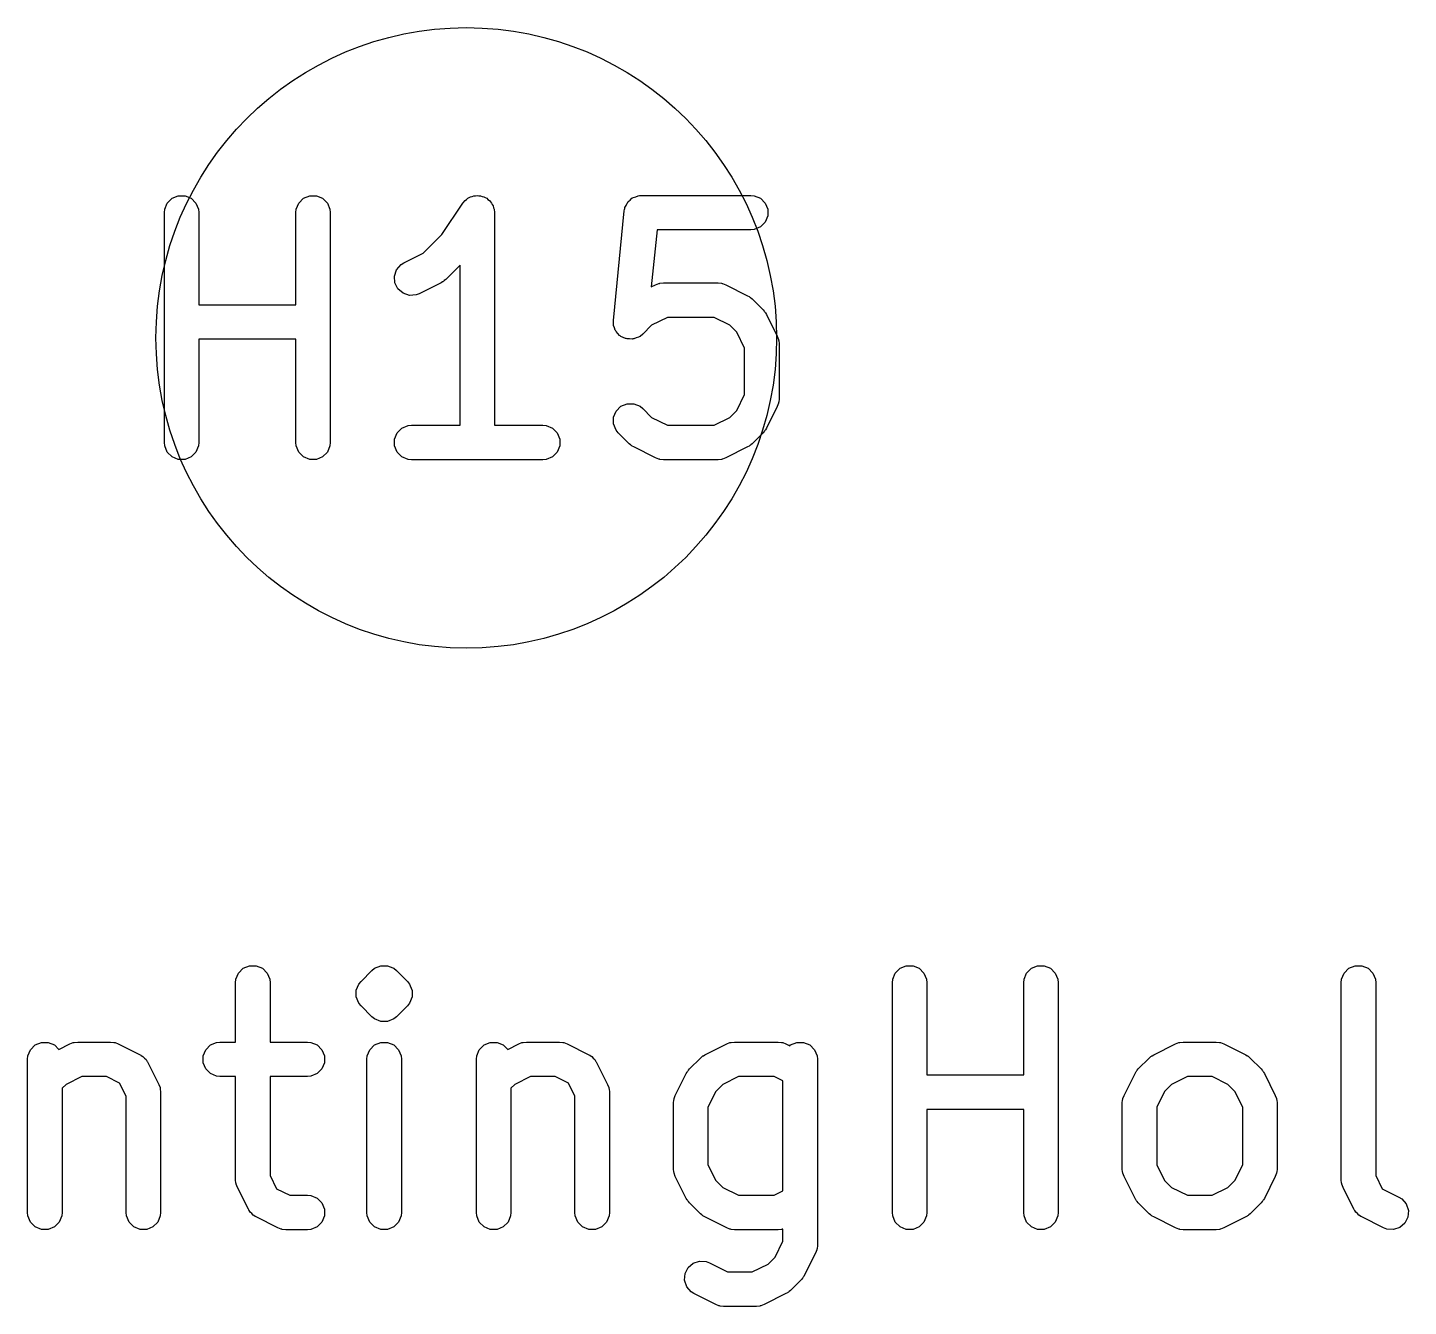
# Model space of a CAD drawing. Extents: x 0.58 to 7.69, y -5.21 to -0.56.
# Drawn here: x 6.539 to 6.7755, y -5.2052 to -4.9862 of the extents above; entities that cross this region are included whole.
import ezdxf

# ---------------------------------------------------------------- set-up
doc = ezdxf.new("R2010")
doc.units = 0
doc.header["$MEASUREMENT"] = 0
doc.layers.add('BLACK', color=7, linetype='CONTINUOUS')

msp = doc.modelspace()

# ---------------------------------------------------------------- linework, layer by layer
at = {"layer": 'BLACK', "linetype": 'CONTINUOUS'}
for p, q in [((6.56297, -5.01627), (6.56379, -5.01545)), ((6.56379, -5.01545), (6.56485, -5.01501)), ((6.56485, -5.01501), (6.56601, -5.01501)), ((6.56601, -5.01501), (6.56707, -5.01545)), ((6.56707, -5.01545), (6.56788, -5.01627)), ((6.58547, -5.01627), (6.58629, -5.01545)), ((6.58629, -5.01545), (6.58735, -5.01501)), ((6.58735, -5.01501), (6.5885, -5.01501)), ((6.5885, -5.01501), (6.58957, -5.01545)), ((6.58957, -5.01545), (6.59038, -5.01627)), ((6.61396, -5.01582), (6.6142, -5.01566)), ((6.6142, -5.01566), (6.61441, -5.01545)), ((6.61441, -5.01545), (6.61467, -5.01534)), ((6.61467, -5.01534), (6.61492, -5.01518)), ((6.61492, -5.01518), (6.6152, -5.01512)), ((6.6152, -5.01512), (6.61547, -5.01501)), ((6.61547, -5.01501), (6.61576, -5.01501)), ((6.61576, -5.01501), (6.61604, -5.01495)), ((6.61604, -5.01495), (6.61633, -5.01501)), ((6.61633, -5.01501), (6.61662, -5.01501)), ((6.61662, -5.01501), (6.61689, -5.01512)), ((6.61689, -5.01512), (6.61718, -5.01518)), ((6.61718, -5.01518), (6.61742, -5.01534)), ((6.61742, -5.01534), (6.61769, -5.01545)), ((6.61769, -5.01545), (6.61789, -5.01566)), ((6.61789, -5.01566), (6.61813, -5.01582)), ((6.64222, -5.01576), (6.64253, -5.01545)), ((6.64253, -5.01545), (6.64267, -5.01539)), ((6.64267, -5.01539), (6.64278, -5.0153)), ((6.64278, -5.0153), (6.64319, -5.01518)), ((6.64319, -5.01518), (6.64359, -5.01501)), ((6.64359, -5.01501), (6.64381, -5.01499)), ((6.64381, -5.01499), (6.64388, -5.01497)), ((6.64388, -5.01497), (6.64396, -5.01497)), ((6.64396, -5.01497), (6.64417, -5.01495)), ((6.64417, -5.01495), (6.66292, -5.01495)), ((6.66292, -5.01495), (6.66349, -5.01501)), ((6.66349, -5.01501), (6.66456, -5.01545)), ((6.66456, -5.01545), (6.66537, -5.01627)), ((6.56248, -5.01791), (6.56253, -5.01733)), ((6.56248, -5.05728), (6.56248, -5.01791)), ((6.56253, -5.01733), (6.56297, -5.01627)), ((6.56788, -5.01627), (6.56833, -5.01733)), ((6.56833, -5.01733), (6.56838, -5.01791)), ((6.56838, -5.01791), (6.56838, -5.0337)), ((6.58497, -5.01791), (6.58503, -5.01733)), ((6.58497, -5.0337), (6.58497, -5.01791)), ((6.58503, -5.01733), (6.58547, -5.01627)), ((6.59038, -5.01627), (6.59082, -5.01733)), ((6.59082, -5.01733), (6.59088, -5.01791)), ((6.59088, -5.01791), (6.59088, -5.05728)), ((6.61, -5.02165), (6.61359, -5.01627)), ((6.61359, -5.01626), (6.61396, -5.01582)), ((6.61359, -5.01627), (6.61359, -5.01626)), ((6.61359, -5.01627), (6.61359, -5.01627)), ((6.61359, -5.01627), (6.61359, -5.01627)), ((6.61813, -5.01582), (6.6183, -5.01606)), ((6.6183, -5.01606), (6.6185, -5.01627)), ((6.6185, -5.01627), (6.61861, -5.01653)), ((6.61861, -5.01653), (6.61877, -5.01677)), ((6.61877, -5.01677), (6.61883, -5.01706)), ((6.61883, -5.01706), (6.61894, -5.01733)), ((6.61894, -5.01733), (6.619, -5.0179)), ((6.619, -5.0179), (6.619, -5.0179)), ((6.619, -5.0179), (6.619, -5.0179)), ((6.619, -5.0179), (6.619, -5.01791)), ((6.619, -5.01791), (6.619, -5.05432)), ((6.63936, -5.03636), (6.64123, -5.01761)), ((6.64123, -5.01761), (6.64127, -5.0174)), ((6.64127, -5.01733), (6.6413, -5.01726)), ((6.64127, -5.0174), (6.64127, -5.01733)), ((6.6413, -5.01726), (6.64135, -5.01704)), ((6.64135, -5.01704), (6.64155, -5.01666)), ((6.64155, -5.01666), (6.64171, -5.01627)), ((6.64171, -5.01627), (6.64182, -5.01616)), ((6.64182, -5.01616), (6.64189, -5.01603)), ((6.64189, -5.01603), (6.64222, -5.01576)), ((6.66537, -5.01627), (6.66581, -5.01733)), ((6.66581, -5.01733), (6.66581, -5.01848)), ((6.66456, -5.02036), (6.66349, -5.0208)), ((6.66537, -5.01955), (6.66456, -5.02036)), ((6.66581, -5.01848), (6.66537, -5.01955)), ((6.6068, -5.02485), (6.61, -5.02165)), ((6.64684, -5.02086), (6.64586, -5.03063)), ((6.66292, -5.02086), (6.64684, -5.02086)), ((6.66349, -5.0208), (6.66292, -5.02086)), ((6.60348, -5.02651), (6.6068, -5.02485)), ((6.60223, -5.02769), (6.60299, -5.02682)), ((6.60299, -5.02682), (6.60348, -5.02651)), ((6.6131, -5.02691), (6.61064, -5.02937)), ((6.6131, -5.05432), (6.6131, -5.02691)), ((6.60187, -5.02879), (6.60223, -5.02769)), ((6.60195, -5.02993), (6.60187, -5.02879)), ((6.61012, -5.02977), (6.60987, -5.02992)), ((6.61019, -5.02974), (6.61012, -5.02977)), ((6.61027, -5.02967), (6.61019, -5.02974)), ((6.61036, -5.02961), (6.61027, -5.02967)), ((6.61041, -5.02955), (6.61036, -5.02961)), ((6.61064, -5.02937), (6.61041, -5.02955)), ((6.60247, -5.03097), (6.60195, -5.02993)), ((6.60334, -5.03172), (6.60247, -5.03097)), ((6.60443, -5.03208), (6.60334, -5.03172)), ((6.60558, -5.032), (6.60443, -5.03208)), ((6.60612, -5.0318), (6.60558, -5.032)), ((6.60987, -5.02992), (6.60612, -5.0318)), ((6.64586, -5.03063), (6.6466, -5.03026)), ((6.6466, -5.03026), (6.64714, -5.03006)), ((6.64714, -5.03006), (6.64724, -5.03005)), ((6.64724, -5.03005), (6.64734, -5.03001)), ((6.64734, -5.03001), (6.64792, -5.02995)), ((6.64792, -5.02995), (6.65729, -5.02995)), ((6.65729, -5.02995), (6.65787, -5.03001)), ((6.65787, -5.03001), (6.65797, -5.03005)), ((6.65797, -5.03005), (6.65807, -5.03006)), ((6.65807, -5.03006), (6.65861, -5.03026)), ((6.65861, -5.03026), (6.66236, -5.03214)), ((6.66236, -5.03214), (6.66261, -5.03229)), ((6.56838, -5.0337), (6.58497, -5.0337)), ((6.66261, -5.03229), (6.66268, -5.03232)), ((6.66268, -5.03232), (6.66276, -5.03239)), ((6.66276, -5.03239), (6.66285, -5.03245)), ((6.66285, -5.03245), (6.6629, -5.03251)), ((6.6629, -5.03251), (6.66313, -5.03269)), ((6.66313, -5.03269), (6.66501, -5.03457)), ((6.66501, -5.03457), (6.66519, -5.03479)), ((6.63936, -5.03694), (6.63936, -5.03636)), ((6.6394, -5.03708), (6.63936, -5.03694)), ((6.64862, -5.03586), (6.64592, -5.03721)), ((6.6566, -5.03586), (6.64862, -5.03586)), ((6.65929, -5.03721), (6.6566, -5.03586)), ((6.66519, -5.03479), (6.66525, -5.03484)), ((6.66525, -5.03484), (6.66531, -5.03493)), ((6.66531, -5.03493), (6.66537, -5.03501)), ((6.66537, -5.03501), (6.6654, -5.03509)), ((6.6654, -5.03509), (6.66556, -5.03533)), ((6.66556, -5.03533), (6.66743, -5.03908)), ((6.6394, -5.03723), (6.6394, -5.03708)), ((6.63956, -5.03763), (6.6394, -5.03723)), ((6.63969, -5.03804), (6.63956, -5.03763)), ((6.63978, -5.03816), (6.63969, -5.03804)), ((6.63984, -5.03829), (6.63978, -5.03816)), ((6.64014, -5.0386), (6.63984, -5.03829)), ((6.64042, -5.03893), (6.64014, -5.0386)), ((6.64055, -5.039), (6.64042, -5.03893)), ((6.64065, -5.03911), (6.64055, -5.039)), ((6.64105, -5.03927), (6.64065, -5.03911)), ((6.64143, -5.03948), (6.64105, -5.03927)), ((6.64368, -5.03926), (6.64327, -5.03938)), ((6.6438, -5.03917), (6.64368, -5.03926)), ((6.64394, -5.03911), (6.6438, -5.03917)), ((6.64438, -5.03874), (6.64394, -5.03911)), ((6.64592, -5.03721), (6.64438, -5.03874)), ((6.66049, -5.0384), (6.65929, -5.03721)), ((6.66184, -5.0411), (6.66049, -5.0384)), ((6.66743, -5.03908), (6.66764, -5.03962)), ((6.58497, -5.03961), (6.56838, -5.03961)), ((6.56838, -5.03961), (6.56838, -5.05728)), ((6.58497, -5.05728), (6.58497, -5.03961)), ((6.64158, -5.03949), (6.64143, -5.03948)), ((6.64172, -5.03955), (6.64158, -5.03949)), ((6.64215, -5.03955), (6.64172, -5.03955)), ((6.64258, -5.03959), (6.64215, -5.03955)), ((6.64272, -5.03955), (6.64258, -5.03959)), ((6.64287, -5.03955), (6.64272, -5.03955)), ((6.64327, -5.03938), (6.64287, -5.03955)), ((6.66184, -5.04908), (6.66184, -5.0411)), ((6.66764, -5.03962), (6.66765, -5.03973)), ((6.66765, -5.03973), (6.66769, -5.03983)), ((6.66769, -5.03983), (6.66774, -5.0404)), ((6.66774, -5.0404), (6.66774, -5.04978)), ((6.63984, -5.05189), (6.64065, -5.05107)), ((6.64065, -5.05107), (6.64172, -5.05063)), ((6.64172, -5.05063), (6.64287, -5.05063)), ((6.64287, -5.05063), (6.64394, -5.05107)), ((6.64394, -5.05107), (6.64438, -5.05144)), ((6.66049, -5.05178), (6.66184, -5.04908)), ((6.66743, -5.0511), (6.66556, -5.05485)), ((6.66764, -5.05056), (6.66743, -5.0511)), ((6.66765, -5.05045), (6.66764, -5.05056)), ((6.66769, -5.05035), (6.66765, -5.05045)), ((6.66774, -5.04978), (6.66769, -5.05035)), ((6.6394, -5.05295), (6.63984, -5.05189)), ((6.6394, -5.0541), (6.6394, -5.05295)), ((6.64438, -5.05144), (6.64592, -5.05297)), ((6.64592, -5.05297), (6.64862, -5.05432)), ((6.6566, -5.05432), (6.65929, -5.05297)), ((6.65929, -5.05297), (6.66049, -5.05178)), ((6.6019, -5.0567), (6.60234, -5.05564)), ((6.60234, -5.05564), (6.60316, -5.05482)), ((6.60316, -5.05482), (6.60422, -5.05438)), ((6.60422, -5.05438), (6.6048, -5.05432)), ((6.6048, -5.05432), (6.6131, -5.05432)), ((6.619, -5.05432), (6.6273, -5.05432)), ((6.6273, -5.05432), (6.62787, -5.05438)), ((6.62787, -5.05438), (6.62894, -5.05482)), ((6.62894, -5.05482), (6.62975, -5.05564)), ((6.62975, -5.05564), (6.63019, -5.0567)), ((6.63984, -5.05517), (6.6394, -5.0541)), ((6.64021, -5.05561), (6.63984, -5.05517)), ((6.64208, -5.05749), (6.64021, -5.05561)), ((6.64862, -5.05432), (6.6566, -5.05432)), ((6.66501, -5.05561), (6.66313, -5.05749)), ((6.66519, -5.05539), (6.66501, -5.05561)), ((6.66525, -5.05534), (6.66519, -5.05539)), ((6.66531, -5.05525), (6.66525, -5.05534)), ((6.66537, -5.05517), (6.66531, -5.05525)), ((6.6654, -5.0551), (6.66537, -5.05517)), ((6.66556, -5.05485), (6.6654, -5.0551)), ((6.56253, -5.05785), (6.56248, -5.05728)), ((6.56297, -5.05892), (6.56253, -5.05785)), ((6.56833, -5.05785), (6.56788, -5.05892)), ((6.56838, -5.05728), (6.56833, -5.05785)), ((6.58503, -5.05785), (6.58497, -5.05728)), ((6.58547, -5.05892), (6.58503, -5.05785)), ((6.59082, -5.05785), (6.59038, -5.05892)), ((6.59088, -5.05728), (6.59082, -5.05785)), ((6.6019, -5.05785), (6.6019, -5.0567)), ((6.60234, -5.05892), (6.6019, -5.05785)), ((6.63019, -5.05785), (6.62975, -5.05892)), ((6.63019, -5.0567), (6.63019, -5.05785)), ((6.64231, -5.05768), (6.64208, -5.05749)), ((6.64236, -5.05773), (6.64231, -5.05768)), ((6.64245, -5.05779), (6.64236, -5.05773)), ((6.64253, -5.05786), (6.64245, -5.05779)), ((6.6426, -5.05789), (6.64253, -5.05786)), ((6.64285, -5.05804), (6.6426, -5.05789)), ((6.6466, -5.05992), (6.64285, -5.05804)), ((6.66236, -5.05804), (6.65861, -5.05992)), ((6.66261, -5.05789), (6.66236, -5.05804)), ((6.66268, -5.05786), (6.66261, -5.05789)), ((6.66276, -5.05779), (6.66268, -5.05786)), ((6.66285, -5.05773), (6.66276, -5.05779)), ((6.6629, -5.05768), (6.66285, -5.05773)), ((6.66313, -5.05749), (6.6629, -5.05768)), ((6.56379, -5.05973), (6.56297, -5.05892)), ((6.56485, -5.06017), (6.56379, -5.05973)), ((6.56601, -5.06017), (6.56485, -5.06017)), ((6.56707, -5.05973), (6.56601, -5.06017)), ((6.56788, -5.05892), (6.56707, -5.05973)), ((6.58629, -5.05973), (6.58547, -5.05892)), ((6.58735, -5.06017), (6.58629, -5.05973)), ((6.5885, -5.06017), (6.58735, -5.06017)), ((6.58957, -5.05973), (6.5885, -5.06017)), ((6.59038, -5.05892), (6.58957, -5.05973)), ((6.60316, -5.05973), (6.60234, -5.05892)), ((6.60422, -5.06017), (6.60316, -5.05973)), ((6.6048, -5.06023), (6.60422, -5.06017)), ((6.6273, -5.06023), (6.6048, -5.06023)), ((6.62787, -5.06017), (6.6273, -5.06023)), ((6.62894, -5.05973), (6.62787, -5.06017)), ((6.62975, -5.05892), (6.62894, -5.05973)), ((6.64714, -5.06012), (6.6466, -5.05992)), ((6.64724, -5.06013), (6.64714, -5.06012)), ((6.64734, -5.06017), (6.64724, -5.06013)), ((6.64792, -5.06023), (6.64734, -5.06017)), ((6.65729, -5.06023), (6.64792, -5.06023)), ((6.65787, -5.06017), (6.65729, -5.06023)), ((6.65797, -5.06013), (6.65787, -5.06017)), ((6.65807, -5.06012), (6.65797, -5.06013)), ((6.65861, -5.05992), (6.65807, -5.06012)), ((6.57516, -5.14816), (6.57597, -5.14734)), ((6.57597, -5.14734), (6.57704, -5.1469)), ((6.57704, -5.1469), (6.57819, -5.1469)), ((6.57819, -5.1469), (6.57926, -5.14734)), ((6.57926, -5.14734), (6.58007, -5.14816)), ((6.59615, -5.14958), (6.59802, -5.14771)), ((6.59802, -5.14771), (6.59847, -5.14734)), ((6.59847, -5.14734), (6.59954, -5.1469)), ((6.59954, -5.1469), (6.60069, -5.1469)), ((6.60069, -5.1469), (6.60069, -5.1469)), ((6.60069, -5.1469), (6.60158, -5.14727)), ((6.60158, -5.14727), (6.60175, -5.14734)), ((6.60175, -5.14734), (6.6022, -5.14771)), ((6.6022, -5.14771), (6.60408, -5.14958)), ((6.68765, -5.14816), (6.68846, -5.14734)), ((6.68846, -5.14734), (6.68953, -5.1469)), ((6.68953, -5.1469), (6.69068, -5.1469)), ((6.69068, -5.1469), (6.69174, -5.14734)), ((6.69174, -5.14734), (6.69256, -5.14816)), ((6.71014, -5.14816), (6.71096, -5.14734)), ((6.71096, -5.14734), (6.71202, -5.1469)), ((6.71202, -5.1469), (6.71317, -5.1469)), ((6.71317, -5.1469), (6.71424, -5.14734)), ((6.71424, -5.14734), (6.71505, -5.14816)), ((6.76451, -5.14816), (6.76533, -5.14734)), ((6.76533, -5.14734), (6.76639, -5.1469)), ((6.76639, -5.1469), (6.76754, -5.1469)), ((6.76754, -5.1469), (6.76861, -5.14734)), ((6.76861, -5.14734), (6.76942, -5.14816)), ((6.57466, -5.1498), (6.57472, -5.14922)), ((6.57466, -5.15997), (6.57466, -5.1498)), ((6.57472, -5.14922), (6.57516, -5.14816)), ((6.58007, -5.14816), (6.58051, -5.14922)), ((6.58051, -5.14922), (6.58057, -5.1498)), ((6.58057, -5.1498), (6.58057, -5.15997)), ((6.59534, -5.15109), (6.59578, -5.15003)), ((6.59578, -5.15003), (6.59615, -5.14958)), ((6.60408, -5.14958), (6.60444, -5.15003)), ((6.60444, -5.15003), (6.60486, -5.15104)), ((6.68715, -5.1498), (6.68721, -5.14922)), ((6.68715, -5.18917), (6.68715, -5.1498)), ((6.68721, -5.14922), (6.68765, -5.14816)), ((6.69256, -5.14816), (6.693, -5.14922)), ((6.693, -5.14922), (6.69305, -5.1498)), ((6.69305, -5.1498), (6.69305, -5.16559)), ((6.70965, -5.1498), (6.7097, -5.14922)), ((6.70965, -5.16559), (6.70965, -5.1498)), ((6.7097, -5.14922), (6.71014, -5.14816)), ((6.71505, -5.14816), (6.71549, -5.14922)), ((6.71549, -5.14922), (6.71555, -5.1498)), ((6.71555, -5.1498), (6.71555, -5.18917)), ((6.76401, -5.1498), (6.76407, -5.14922)), ((6.76401, -5.18354), (6.76401, -5.1498)), ((6.76407, -5.14922), (6.76451, -5.14816)), ((6.76942, -5.14816), (6.76986, -5.14922)), ((6.76986, -5.14922), (6.76992, -5.1498)), ((6.76992, -5.1498), (6.76992, -5.18284)), ((6.59534, -5.15225), (6.59534, -5.15109)), ((6.59578, -5.15331), (6.59534, -5.15225)), ((6.60488, -5.15225), (6.60444, -5.15331)), ((6.60486, -5.15104), (6.60488, -5.15109)), ((6.60488, -5.15109), (6.60488, -5.15225)), ((6.59615, -5.15376), (6.59578, -5.15331)), ((6.59802, -5.15563), (6.59615, -5.15376)), ((6.60408, -5.15376), (6.6022, -5.15563)), ((6.60444, -5.15331), (6.60408, -5.15376)), ((6.59847, -5.156), (6.59802, -5.15563)), ((6.59954, -5.15644), (6.59847, -5.156)), ((6.60069, -5.15644), (6.59954, -5.15644)), ((6.59954, -5.15644), (6.59954, -5.15644)), ((6.60175, -5.156), (6.60069, -5.15644)), ((6.60069, -5.15644), (6.60069, -5.15644)), ((6.6022, -5.15563), (6.60175, -5.156)), ((6.5391, -5.16234), (6.53954, -5.16128)), ((6.53954, -5.16128), (6.54035, -5.16046)), ((6.54035, -5.16046), (6.54142, -5.16002)), ((6.54142, -5.16002), (6.54257, -5.16002)), ((6.54257, -5.16002), (6.54364, -5.16046)), ((6.54364, -5.16046), (6.5444, -5.16123)), ((6.5444, -5.16123), (6.5463, -5.16028)), ((6.5463, -5.16028), (6.54684, -5.16007)), ((6.54684, -5.16007), (6.54694, -5.16006)), ((6.54694, -5.16006), (6.54704, -5.16002)), ((6.54704, -5.16002), (6.54762, -5.15997)), ((6.54762, -5.15997), (6.55324, -5.15997)), ((6.55324, -5.15997), (6.55382, -5.16002)), ((6.55382, -5.16002), (6.55392, -5.16006)), ((6.55392, -5.16006), (6.55402, -5.16007)), ((6.55402, -5.16007), (6.55456, -5.16028)), ((6.55456, -5.16028), (6.55831, -5.16215)), ((6.55831, -5.16215), (6.55841, -5.16221)), ((6.55841, -5.16221), (6.55846, -5.16223)), ((6.55846, -5.16223), (6.55851, -5.16228)), ((6.55851, -5.16228), (6.5588, -5.16246)), ((6.56909, -5.16234), (6.56954, -5.16128)), ((6.56954, -5.16128), (6.57035, -5.16046)), ((6.57035, -5.16046), (6.57141, -5.16002)), ((6.57141, -5.16002), (6.57199, -5.15997)), ((6.57199, -5.15997), (6.57466, -5.15997)), ((6.58057, -5.15997), (6.58699, -5.15997)), ((6.58699, -5.15997), (6.58757, -5.16002)), ((6.58757, -5.16002), (6.58863, -5.16046)), ((6.58863, -5.16046), (6.58944, -5.16128)), ((6.58944, -5.16128), (6.58989, -5.16234)), ((6.59722, -5.16234), (6.59766, -5.16128)), ((6.59766, -5.16128), (6.59847, -5.16046)), ((6.59847, -5.16046), (6.59954, -5.16002)), ((6.59954, -5.16002), (6.60069, -5.16002)), ((6.60069, -5.16002), (6.60175, -5.16046)), ((6.60175, -5.16046), (6.60257, -5.16128)), ((6.60257, -5.16128), (6.60301, -5.16234)), ((6.61596, -5.16234), (6.6164, -5.16128)), ((6.6164, -5.16128), (6.61722, -5.16046)), ((6.61722, -5.16046), (6.61828, -5.16002)), ((6.61828, -5.16002), (6.61944, -5.16002)), ((6.61944, -5.16002), (6.6205, -5.16046)), ((6.6205, -5.16046), (6.62126, -5.16123)), ((6.62126, -5.16123), (6.62316, -5.16028)), ((6.62316, -5.16028), (6.6237, -5.16007)), ((6.6237, -5.16007), (6.62381, -5.16006)), ((6.62381, -5.16006), (6.62391, -5.16002)), ((6.62391, -5.16002), (6.62448, -5.15997)), ((6.62448, -5.15997), (6.63011, -5.15997)), ((6.63011, -5.15997), (6.63068, -5.16002)), ((6.63068, -5.16002), (6.63078, -5.16006)), ((6.63078, -5.16006), (6.63089, -5.16007)), ((6.63089, -5.16007), (6.63143, -5.16028)), ((6.63143, -5.16028), (6.63518, -5.16215)), ((6.63518, -5.16215), (6.63528, -5.16221)), ((6.63528, -5.16221), (6.63532, -5.16223)), ((6.63532, -5.16223), (6.63538, -5.16228)), ((6.63538, -5.16228), (6.63567, -5.16246)), ((6.65471, -5.16234), (6.65479, -5.16231)), ((6.65479, -5.16231), (6.65503, -5.16215)), ((6.65503, -5.16215), (6.65878, -5.16028)), ((6.65878, -5.16028), (6.65933, -5.16007)), ((6.65933, -5.16007), (6.65943, -5.16006)), ((6.65943, -5.16006), (6.65953, -5.16002)), ((6.65953, -5.16002), (6.6601, -5.15997)), ((6.6601, -5.15997), (6.6676, -5.15997)), ((6.6676, -5.15997), (6.66818, -5.16002)), ((6.66818, -5.16002), (6.66828, -5.16006)), ((6.66828, -5.16006), (6.66838, -5.16007)), ((6.66838, -5.16007), (6.66892, -5.16028)), ((6.66892, -5.16028), (6.66957, -5.1606)), ((6.66957, -5.1606), (6.66971, -5.16046)), ((6.66971, -5.16046), (6.67078, -5.16002)), ((6.67078, -5.16002), (6.67193, -5.16002)), ((6.67193, -5.16002), (6.67299, -5.16046)), ((6.67299, -5.16046), (6.67381, -5.16128)), ((6.67381, -5.16128), (6.67425, -5.16234)), ((6.73158, -5.16234), (6.73165, -5.16231)), ((6.73165, -5.16231), (6.7319, -5.16215)), ((6.7319, -5.16215), (6.73565, -5.16028)), ((6.73565, -5.16028), (6.73619, -5.16007)), ((6.73619, -5.16007), (6.7363, -5.16006)), ((6.7363, -5.16006), (6.73639, -5.16002)), ((6.73639, -5.16002), (6.73697, -5.15997)), ((6.73697, -5.15997), (6.74259, -5.15997)), ((6.74259, -5.15997), (6.74317, -5.16002)), ((6.74317, -5.16002), (6.74327, -5.16006)), ((6.74327, -5.16006), (6.74337, -5.16007)), ((6.74337, -5.16007), (6.74392, -5.16028)), ((6.74392, -5.16028), (6.74766, -5.16215)), ((6.74766, -5.16215), (6.74791, -5.16231)), ((6.74791, -5.16231), (6.74798, -5.16234)), ((6.53904, -5.16292), (6.5391, -5.16234)), ((6.53904, -5.18917), (6.53904, -5.16292)), ((6.5588, -5.16246), (6.55905, -5.16274)), ((6.55905, -5.16274), (6.55933, -5.16298)), ((6.55933, -5.16298), (6.55951, -5.16328)), ((6.55951, -5.16328), (6.55956, -5.16333)), ((6.55956, -5.16333), (6.55957, -5.16338)), ((6.55957, -5.16338), (6.55963, -5.16347)), ((6.55963, -5.16347), (6.56151, -5.16722)), ((6.56909, -5.1635), (6.56909, -5.16234)), ((6.56954, -5.16456), (6.56909, -5.1635)), ((6.57035, -5.16537), (6.56954, -5.16456)), ((6.58944, -5.16456), (6.58863, -5.16537)), ((6.58989, -5.1635), (6.58944, -5.16456)), ((6.58989, -5.16234), (6.58989, -5.1635)), ((6.59716, -5.16292), (6.59722, -5.16234)), ((6.59716, -5.18917), (6.59716, -5.16292)), ((6.60301, -5.16234), (6.60307, -5.16292)), ((6.60307, -5.16292), (6.60307, -5.18917)), ((6.61591, -5.16292), (6.61596, -5.16234)), ((6.61591, -5.18917), (6.61591, -5.16292)), ((6.63567, -5.16246), (6.63591, -5.16274)), ((6.63591, -5.16274), (6.63619, -5.16298)), ((6.63619, -5.16298), (6.63637, -5.16328)), ((6.63637, -5.16328), (6.63642, -5.16333)), ((6.63642, -5.16333), (6.63644, -5.16338)), ((6.63644, -5.16338), (6.6365, -5.16347)), ((6.6365, -5.16347), (6.63837, -5.16722)), ((6.65221, -5.16481), (6.65239, -5.16458)), ((6.65239, -5.16458), (6.65427, -5.16271)), ((6.65427, -5.16271), (6.65449, -5.16252)), ((6.65449, -5.16252), (6.65455, -5.16246)), ((6.65455, -5.16246), (6.65463, -5.16241)), ((6.65463, -5.16241), (6.65471, -5.16234)), ((6.67425, -5.16234), (6.67431, -5.16292)), ((6.67431, -5.16292), (6.67431, -5.19479)), ((6.72907, -5.16481), (6.72926, -5.16458)), ((6.72926, -5.16458), (6.73113, -5.16271)), ((6.73113, -5.16271), (6.73136, -5.16252)), ((6.73136, -5.16252), (6.73141, -5.16246)), ((6.73141, -5.16246), (6.7315, -5.16241)), ((6.7315, -5.16241), (6.73158, -5.16234)), ((6.74798, -5.16234), (6.74807, -5.16241)), ((6.74807, -5.16241), (6.74815, -5.16246)), ((6.74815, -5.16246), (6.74821, -5.16252)), ((6.74821, -5.16252), (6.74843, -5.16271)), ((6.74843, -5.16271), (6.75031, -5.16458)), ((6.75031, -5.16458), (6.75049, -5.16481)), ((6.54832, -5.16587), (6.54562, -5.16722)), ((6.55255, -5.16587), (6.54832, -5.16587)), ((6.55479, -5.16699), (6.55255, -5.16587)), ((6.55591, -5.16924), (6.55479, -5.16699)), ((6.57141, -5.16582), (6.57035, -5.16537)), ((6.57199, -5.16587), (6.57141, -5.16582)), ((6.57466, -5.16587), (6.57199, -5.16587)), ((6.57466, -5.18354), (6.57466, -5.16587)), ((6.58699, -5.16587), (6.58057, -5.16587)), ((6.58057, -5.16587), (6.58057, -5.18284)), ((6.58757, -5.16582), (6.58699, -5.16587)), ((6.58863, -5.16537), (6.58757, -5.16582)), ((6.62518, -5.16587), (6.62248, -5.16722)), ((6.62941, -5.16587), (6.62518, -5.16587)), ((6.63166, -5.16699), (6.62941, -5.16587)), ((6.63278, -5.16924), (6.63166, -5.16699)), ((6.64996, -5.1691), (6.65184, -5.16535)), ((6.65184, -5.16535), (6.652, -5.1651)), ((6.652, -5.1651), (6.65203, -5.16503)), ((6.65203, -5.16503), (6.65209, -5.16495)), ((6.65209, -5.16495), (6.65215, -5.16486)), ((6.65215, -5.16486), (6.65221, -5.16481)), ((6.6608, -5.16587), (6.6581, -5.16722)), ((6.66691, -5.16587), (6.6608, -5.16587)), ((6.6684, -5.16662), (6.66691, -5.16587)), ((6.6684, -5.18547), (6.6684, -5.16662)), ((6.69305, -5.16559), (6.70965, -5.16559)), ((6.72683, -5.1691), (6.72871, -5.16535)), ((6.72871, -5.16535), (6.72886, -5.1651)), ((6.72886, -5.1651), (6.72889, -5.16503)), ((6.72889, -5.16503), (6.72896, -5.16495)), ((6.72896, -5.16495), (6.72901, -5.16486)), ((6.72901, -5.16486), (6.72907, -5.16481)), ((6.73767, -5.16587), (6.73497, -5.16722)), ((6.7419, -5.16587), (6.73767, -5.16587)), ((6.7446, -5.16722), (6.7419, -5.16587)), ((6.75049, -5.16481), (6.75055, -5.16486)), ((6.75055, -5.16486), (6.75061, -5.16495)), ((6.75061, -5.16495), (6.75067, -5.16503)), ((6.75067, -5.16503), (6.7507, -5.1651)), ((6.7507, -5.1651), (6.75086, -5.16535)), ((6.75086, -5.16535), (6.75273, -5.1691)), ((6.54562, -5.16722), (6.54495, -5.16789)), ((6.54495, -5.16789), (6.54495, -5.18917)), ((6.55591, -5.18917), (6.55591, -5.16924)), ((6.56151, -5.16722), (6.56172, -5.16776)), ((6.56172, -5.16776), (6.56172, -5.16787)), ((6.56172, -5.16787), (6.56176, -5.16797)), ((6.56176, -5.16797), (6.56182, -5.16854)), ((6.56182, -5.16854), (6.56182, -5.18917)), ((6.62248, -5.16722), (6.62181, -5.16789)), ((6.62181, -5.16789), (6.62181, -5.18917)), ((6.63278, -5.18917), (6.63278, -5.16924)), ((6.63837, -5.16722), (6.63858, -5.16776)), ((6.63858, -5.16776), (6.63859, -5.16787)), ((6.63859, -5.16787), (6.63863, -5.16797)), ((6.63863, -5.16797), (6.63869, -5.16854)), ((6.63869, -5.16854), (6.63869, -5.18917)), ((6.64976, -5.16964), (6.64996, -5.1691)), ((6.65691, -5.16842), (6.65556, -5.17112)), ((6.6581, -5.16722), (6.65691, -5.16842)), ((6.72662, -5.16964), (6.72683, -5.1691)), ((6.73377, -5.16842), (6.73242, -5.17112)), ((6.73497, -5.16722), (6.73377, -5.16842)), ((6.74579, -5.16842), (6.7446, -5.16722)), ((6.74714, -5.17112), (6.74579, -5.16842)), ((6.75273, -5.1691), (6.75294, -5.16964)), ((6.64965, -5.17042), (6.64971, -5.16984)), ((6.64965, -5.18167), (6.64965, -5.17042)), ((6.64971, -5.16984), (6.64975, -5.16974)), ((6.64975, -5.16974), (6.64976, -5.16964)), ((6.65556, -5.17112), (6.65556, -5.18097)), ((6.70965, -5.1715), (6.69305, -5.1715)), ((6.69305, -5.1715), (6.69305, -5.18917)), ((6.70965, -5.18917), (6.70965, -5.1715)), ((6.72652, -5.17042), (6.72658, -5.16984)), ((6.72652, -5.18167), (6.72652, -5.17042)), ((6.72658, -5.16984), (6.72662, -5.16974)), ((6.72662, -5.16974), (6.72662, -5.16964)), ((6.73242, -5.17112), (6.73242, -5.18097)), ((6.74714, -5.18097), (6.74714, -5.17112)), ((6.75294, -5.16964), (6.75295, -5.16974)), ((6.75295, -5.16974), (6.75299, -5.16984)), ((6.75299, -5.16984), (6.75305, -5.17042)), ((6.75305, -5.17042), (6.75305, -5.18167)), ((6.65556, -5.18097), (6.65691, -5.18367)), ((6.73242, -5.18097), (6.73377, -5.18367)), ((6.74579, -5.18367), (6.74714, -5.18097)), ((6.57472, -5.18412), (6.57466, -5.18354)), ((6.58057, -5.18284), (6.58169, -5.18509)), ((6.64971, -5.18224), (6.64965, -5.18167)), ((6.64975, -5.18234), (6.64971, -5.18224)), ((6.64976, -5.18245), (6.64975, -5.18234)), ((6.64996, -5.18299), (6.64976, -5.18245)), ((6.65184, -5.18674), (6.64996, -5.18299)), ((6.72658, -5.18224), (6.72652, -5.18167)), ((6.72662, -5.18234), (6.72658, -5.18224)), ((6.72662, -5.18245), (6.72662, -5.18234)), ((6.72683, -5.18299), (6.72662, -5.18245)), ((6.72871, -5.18674), (6.72683, -5.18299)), ((6.75273, -5.18299), (6.75086, -5.18674)), ((6.75294, -5.18245), (6.75273, -5.18299)), ((6.75295, -5.18234), (6.75294, -5.18245)), ((6.75299, -5.18224), (6.75295, -5.18234)), ((6.75305, -5.18167), (6.75299, -5.18224)), ((6.76407, -5.18412), (6.76401, -5.18354)), ((6.76992, -5.18284), (6.77104, -5.18509)), ((6.57476, -5.18422), (6.57472, -5.18412)), ((6.57477, -5.18432), (6.57476, -5.18422)), ((6.57497, -5.18486), (6.57477, -5.18432)), ((6.57685, -5.18861), (6.57497, -5.18486)), ((6.58169, -5.18509), (6.58394, -5.18621)), ((6.65691, -5.18367), (6.6581, -5.18486)), ((6.6581, -5.18486), (6.6608, -5.18621)), ((6.66691, -5.18621), (6.6684, -5.18547)), ((6.73377, -5.18367), (6.73497, -5.18486)), ((6.73497, -5.18486), (6.73767, -5.18621)), ((6.7419, -5.18621), (6.7446, -5.18486)), ((6.7446, -5.18486), (6.74579, -5.18367)), ((6.76411, -5.18422), (6.76407, -5.18412)), ((6.76412, -5.18432), (6.76411, -5.18422)), ((6.76433, -5.18486), (6.76412, -5.18432)), ((6.7662, -5.18861), (6.76433, -5.18486)), ((6.77104, -5.18509), (6.77391, -5.18653)), ((6.58394, -5.18621), (6.58699, -5.18621)), ((6.58699, -5.18621), (6.58757, -5.18627)), ((6.58757, -5.18627), (6.58863, -5.18671)), ((6.58863, -5.18671), (6.58944, -5.18753)), ((6.58944, -5.18753), (6.58989, -5.18859)), ((6.652, -5.18698), (6.65184, -5.18674)), ((6.65203, -5.18706), (6.652, -5.18698)), ((6.65209, -5.18714), (6.65203, -5.18706)), ((6.65215, -5.18723), (6.65209, -5.18714)), ((6.65221, -5.18728), (6.65215, -5.18723)), ((6.65239, -5.1875), (6.65221, -5.18728)), ((6.65427, -5.18938), (6.65239, -5.1875)), ((6.6608, -5.18621), (6.66691, -5.18621)), ((6.72886, -5.18698), (6.72871, -5.18674)), ((6.72889, -5.18706), (6.72886, -5.18698)), ((6.72896, -5.18714), (6.72889, -5.18706)), ((6.72901, -5.18723), (6.72896, -5.18714)), ((6.72907, -5.18728), (6.72901, -5.18723)), ((6.72926, -5.1875), (6.72907, -5.18728)), ((6.73113, -5.18938), (6.72926, -5.1875)), ((6.73767, -5.18621), (6.7419, -5.18621)), ((6.75031, -5.1875), (6.74843, -5.18938)), ((6.75049, -5.18728), (6.75031, -5.1875)), ((6.75055, -5.18723), (6.75049, -5.18728)), ((6.75061, -5.18714), (6.75055, -5.18723)), ((6.75067, -5.18706), (6.75061, -5.18714)), ((6.7507, -5.18698), (6.75067, -5.18706)), ((6.75086, -5.18674), (6.7507, -5.18698)), ((6.77391, -5.18653), (6.7744, -5.18683)), ((6.7744, -5.18683), (6.77516, -5.1877)), ((6.77516, -5.1877), (6.77552, -5.1888)), ((6.5391, -5.18974), (6.53904, -5.18917)), ((6.53954, -5.19081), (6.5391, -5.18974)), ((6.54489, -5.18974), (6.54445, -5.19081)), ((6.54495, -5.18917), (6.54489, -5.18974)), ((6.55597, -5.18974), (6.55591, -5.18917)), ((6.55641, -5.19081), (6.55597, -5.18974)), ((6.56176, -5.18974), (6.56132, -5.19081)), ((6.56182, -5.18917), (6.56176, -5.18974)), ((6.57691, -5.18871), (6.57685, -5.18861)), ((6.57692, -5.18875), (6.57691, -5.18871)), ((6.57697, -5.18881), (6.57692, -5.18875)), ((6.57716, -5.1891), (6.57697, -5.18881)), ((6.57744, -5.18934), (6.57716, -5.1891)), ((6.57768, -5.18962), (6.57744, -5.18934)), ((6.57797, -5.18981), (6.57768, -5.18962)), ((6.57803, -5.18986), (6.57797, -5.18981)), ((6.57807, -5.18987), (6.57803, -5.18986)), ((6.57817, -5.18993), (6.57807, -5.18987)), ((6.58192, -5.19181), (6.57817, -5.18993)), ((6.58989, -5.18974), (6.58944, -5.19081)), ((6.58989, -5.18859), (6.58989, -5.18974)), ((6.59722, -5.18974), (6.59716, -5.18917)), ((6.59766, -5.19081), (6.59722, -5.18974)), ((6.60301, -5.18974), (6.60257, -5.19081)), ((6.60307, -5.18917), (6.60301, -5.18974)), ((6.61596, -5.18974), (6.61591, -5.18917)), ((6.6164, -5.19081), (6.61596, -5.18974)), ((6.62176, -5.18974), (6.62132, -5.19081)), ((6.62181, -5.18917), (6.62176, -5.18974)), ((6.63284, -5.18974), (6.63278, -5.18917)), ((6.63328, -5.19081), (6.63284, -5.18974)), ((6.63863, -5.18974), (6.63819, -5.19081)), ((6.63869, -5.18917), (6.63863, -5.18974)), ((6.65449, -5.18956), (6.65427, -5.18938)), ((6.65455, -5.18962), (6.65449, -5.18956)), ((6.65463, -5.18968), (6.65455, -5.18962)), ((6.65471, -5.18975), (6.65463, -5.18968)), ((6.65479, -5.18978), (6.65471, -5.18975)), ((6.65503, -5.18993), (6.65479, -5.18978)), ((6.65878, -5.19181), (6.65503, -5.18993)), ((6.68721, -5.18974), (6.68715, -5.18917)), ((6.68765, -5.19081), (6.68721, -5.18974)), ((6.693, -5.18974), (6.69256, -5.19081)), ((6.69305, -5.18917), (6.693, -5.18974)), ((6.7097, -5.18974), (6.70965, -5.18917)), ((6.71014, -5.19081), (6.7097, -5.18974)), ((6.71549, -5.18974), (6.71505, -5.19081)), ((6.71555, -5.18917), (6.71549, -5.18974)), ((6.73136, -5.18956), (6.73113, -5.18938)), ((6.73141, -5.18962), (6.73136, -5.18956)), ((6.7315, -5.18968), (6.73141, -5.18962)), ((6.73158, -5.18975), (6.7315, -5.18968)), ((6.73165, -5.18978), (6.73158, -5.18975)), ((6.7319, -5.18993), (6.73165, -5.18978)), ((6.73565, -5.19181), (6.7319, -5.18993)), ((6.74766, -5.18993), (6.74392, -5.19181)), ((6.74791, -5.18978), (6.74766, -5.18993)), ((6.74798, -5.18975), (6.74791, -5.18978)), ((6.74807, -5.18968), (6.74798, -5.18975)), ((6.74815, -5.18962), (6.74807, -5.18968)), ((6.74821, -5.18956), (6.74815, -5.18962)), ((6.74843, -5.18938), (6.74821, -5.18956)), ((6.76626, -5.18871), (6.7662, -5.18861)), ((6.76628, -5.18875), (6.76626, -5.18871)), ((6.76633, -5.18881), (6.76628, -5.18875)), ((6.76651, -5.1891), (6.76633, -5.18881)), ((6.76679, -5.18934), (6.76651, -5.1891)), ((6.76703, -5.18962), (6.76679, -5.18934)), ((6.76732, -5.18981), (6.76703, -5.18962)), ((6.76738, -5.18986), (6.76732, -5.18981)), ((6.76742, -5.18987), (6.76738, -5.18986)), ((6.76752, -5.18993), (6.76742, -5.18987)), ((6.77127, -5.19181), (6.76752, -5.18993)), ((6.77544, -5.18995), (6.77492, -5.19098)), ((6.77552, -5.1888), (6.77544, -5.18995)), ((6.54035, -5.19162), (6.53954, -5.19081)), ((6.54142, -5.19206), (6.54035, -5.19162)), ((6.54257, -5.19206), (6.54142, -5.19206)), ((6.54364, -5.19162), (6.54257, -5.19206)), ((6.54445, -5.19081), (6.54364, -5.19162)), ((6.55723, -5.19162), (6.55641, -5.19081)), ((6.55829, -5.19206), (6.55723, -5.19162)), ((6.55944, -5.19206), (6.55829, -5.19206)), ((6.56051, -5.19162), (6.55944, -5.19206)), ((6.56132, -5.19081), (6.56051, -5.19162)), ((6.58246, -5.19201), (6.58192, -5.19181)), ((6.58257, -5.19202), (6.58246, -5.19201)), ((6.58266, -5.19206), (6.58257, -5.19202)), ((6.58324, -5.19212), (6.58266, -5.19206)), ((6.58699, -5.19212), (6.58324, -5.19212)), ((6.58757, -5.19206), (6.58699, -5.19212)), ((6.58863, -5.19162), (6.58757, -5.19206)), ((6.58944, -5.19081), (6.58863, -5.19162)), ((6.59847, -5.19162), (6.59766, -5.19081)), ((6.59954, -5.19206), (6.59847, -5.19162)), ((6.60069, -5.19206), (6.59954, -5.19206)), ((6.60175, -5.19162), (6.60069, -5.19206)), ((6.60257, -5.19081), (6.60175, -5.19162)), ((6.61722, -5.19162), (6.6164, -5.19081)), ((6.61828, -5.19206), (6.61722, -5.19162)), ((6.61944, -5.19206), (6.61828, -5.19206)), ((6.6205, -5.19162), (6.61944, -5.19206)), ((6.62132, -5.19081), (6.6205, -5.19162)), ((6.63409, -5.19162), (6.63328, -5.19081)), ((6.63516, -5.19206), (6.63409, -5.19162)), ((6.63631, -5.19206), (6.63516, -5.19206)), ((6.63737, -5.19162), (6.63631, -5.19206)), ((6.63819, -5.19081), (6.63737, -5.19162)), ((6.65933, -5.19201), (6.65878, -5.19181)), ((6.65943, -5.19202), (6.65933, -5.19201)), ((6.65953, -5.19206), (6.65943, -5.19202)), ((6.6601, -5.19212), (6.65953, -5.19206)), ((6.6676, -5.19212), (6.6601, -5.19212)), ((6.66818, -5.19206), (6.6676, -5.19212)), ((6.66828, -5.19202), (6.66818, -5.19206)), ((6.66838, -5.19201), (6.66828, -5.19202)), ((6.6684, -5.19201), (6.66838, -5.19201)), ((6.6684, -5.19409), (6.6684, -5.19201)), ((6.68846, -5.19162), (6.68765, -5.19081)), ((6.68953, -5.19206), (6.68846, -5.19162)), ((6.69068, -5.19206), (6.68953, -5.19206)), ((6.69174, -5.19162), (6.69068, -5.19206)), ((6.69256, -5.19081), (6.69174, -5.19162)), ((6.71096, -5.19162), (6.71014, -5.19081)), ((6.71202, -5.19206), (6.71096, -5.19162)), ((6.71317, -5.19206), (6.71202, -5.19206)), ((6.71424, -5.19162), (6.71317, -5.19206)), ((6.71505, -5.19081), (6.71424, -5.19162)), ((6.73619, -5.19201), (6.73565, -5.19181)), ((6.7363, -5.19202), (6.73619, -5.19201)), ((6.73639, -5.19206), (6.7363, -5.19202)), ((6.73697, -5.19212), (6.73639, -5.19206)), ((6.74259, -5.19212), (6.73697, -5.19212)), ((6.74317, -5.19206), (6.74259, -5.19212)), ((6.74327, -5.19202), (6.74317, -5.19206)), ((6.74337, -5.19201), (6.74327, -5.19202)), ((6.74392, -5.19181), (6.74337, -5.19201)), ((6.77181, -5.19201), (6.77127, -5.19181)), ((6.77296, -5.1921), (6.77181, -5.19201)), ((6.77405, -5.19173), (6.77296, -5.1921)), ((6.77492, -5.19098), (6.77405, -5.19173)), ((6.66705, -5.19679), (6.6684, -5.19409)), ((6.67425, -5.19537), (6.67421, -5.19546)), ((6.67431, -5.19479), (6.67425, -5.19537)), ((6.65302, -5.19785), (6.65411, -5.19749)), ((6.65411, -5.19749), (6.65526, -5.19757)), ((6.65526, -5.19757), (6.6558, -5.19777)), ((6.6558, -5.19777), (6.65893, -5.19934)), ((6.66585, -5.19799), (6.66705, -5.19679)), ((6.67399, -5.19611), (6.67212, -5.19986)), ((6.6742, -5.19557), (6.67399, -5.19611)), ((6.67421, -5.19546), (6.6742, -5.19557)), ((6.65155, -5.20078), (6.65163, -5.19963)), ((6.65163, -5.19963), (6.65215, -5.1986)), ((6.65215, -5.1986), (6.65302, -5.19785)), ((6.65893, -5.19934), (6.66316, -5.19934)), ((6.66316, -5.19934), (6.66585, -5.19799)), ((6.67196, -5.20011), (6.67193, -5.20018)), ((6.67212, -5.19986), (6.67196, -5.20011)), ((6.65192, -5.20188), (6.65155, -5.20078)), ((6.65267, -5.20275), (6.65192, -5.20188)), ((6.66969, -5.2025), (6.66947, -5.20269)), ((6.67157, -5.20063), (6.66969, -5.2025)), ((6.67175, -5.2004), (6.67157, -5.20063)), ((6.67181, -5.20035), (6.67175, -5.2004)), ((6.67187, -5.20026), (6.67181, -5.20035)), ((6.67193, -5.20018), (6.67187, -5.20026)), ((6.65316, -5.20306), (6.65267, -5.20275)), ((6.65691, -5.20493), (6.65316, -5.20306)), ((6.66892, -5.20306), (6.66517, -5.20493)), ((6.66917, -5.2029), (6.66892, -5.20306)), ((6.66924, -5.20287), (6.66917, -5.2029)), ((6.66933, -5.2028), (6.66924, -5.20287)), ((6.66941, -5.20275), (6.66933, -5.2028)), ((6.66947, -5.20269), (6.66941, -5.20275)), ((6.65745, -5.20514), (6.65691, -5.20493)), ((6.65756, -5.20514), (6.65745, -5.20514)), ((6.65765, -5.20519), (6.65756, -5.20514)), ((6.65823, -5.20524), (6.65765, -5.20519)), ((6.66385, -5.20524), (6.65823, -5.20524)), ((6.66443, -5.20519), (6.66385, -5.20524)), ((6.66453, -5.20514), (6.66443, -5.20519)), ((6.66463, -5.20514), (6.66453, -5.20514)), ((6.66517, -5.20493), (6.66463, -5.20514))]:
    msp.add_line(p, q, dxfattribs=at)
at = {"layer": 'BLACK'}
msp.add_circle((6.61417, -5.03937), 0.05315, dxfattribs=at)

doc.saveas('drawing.dxf')
